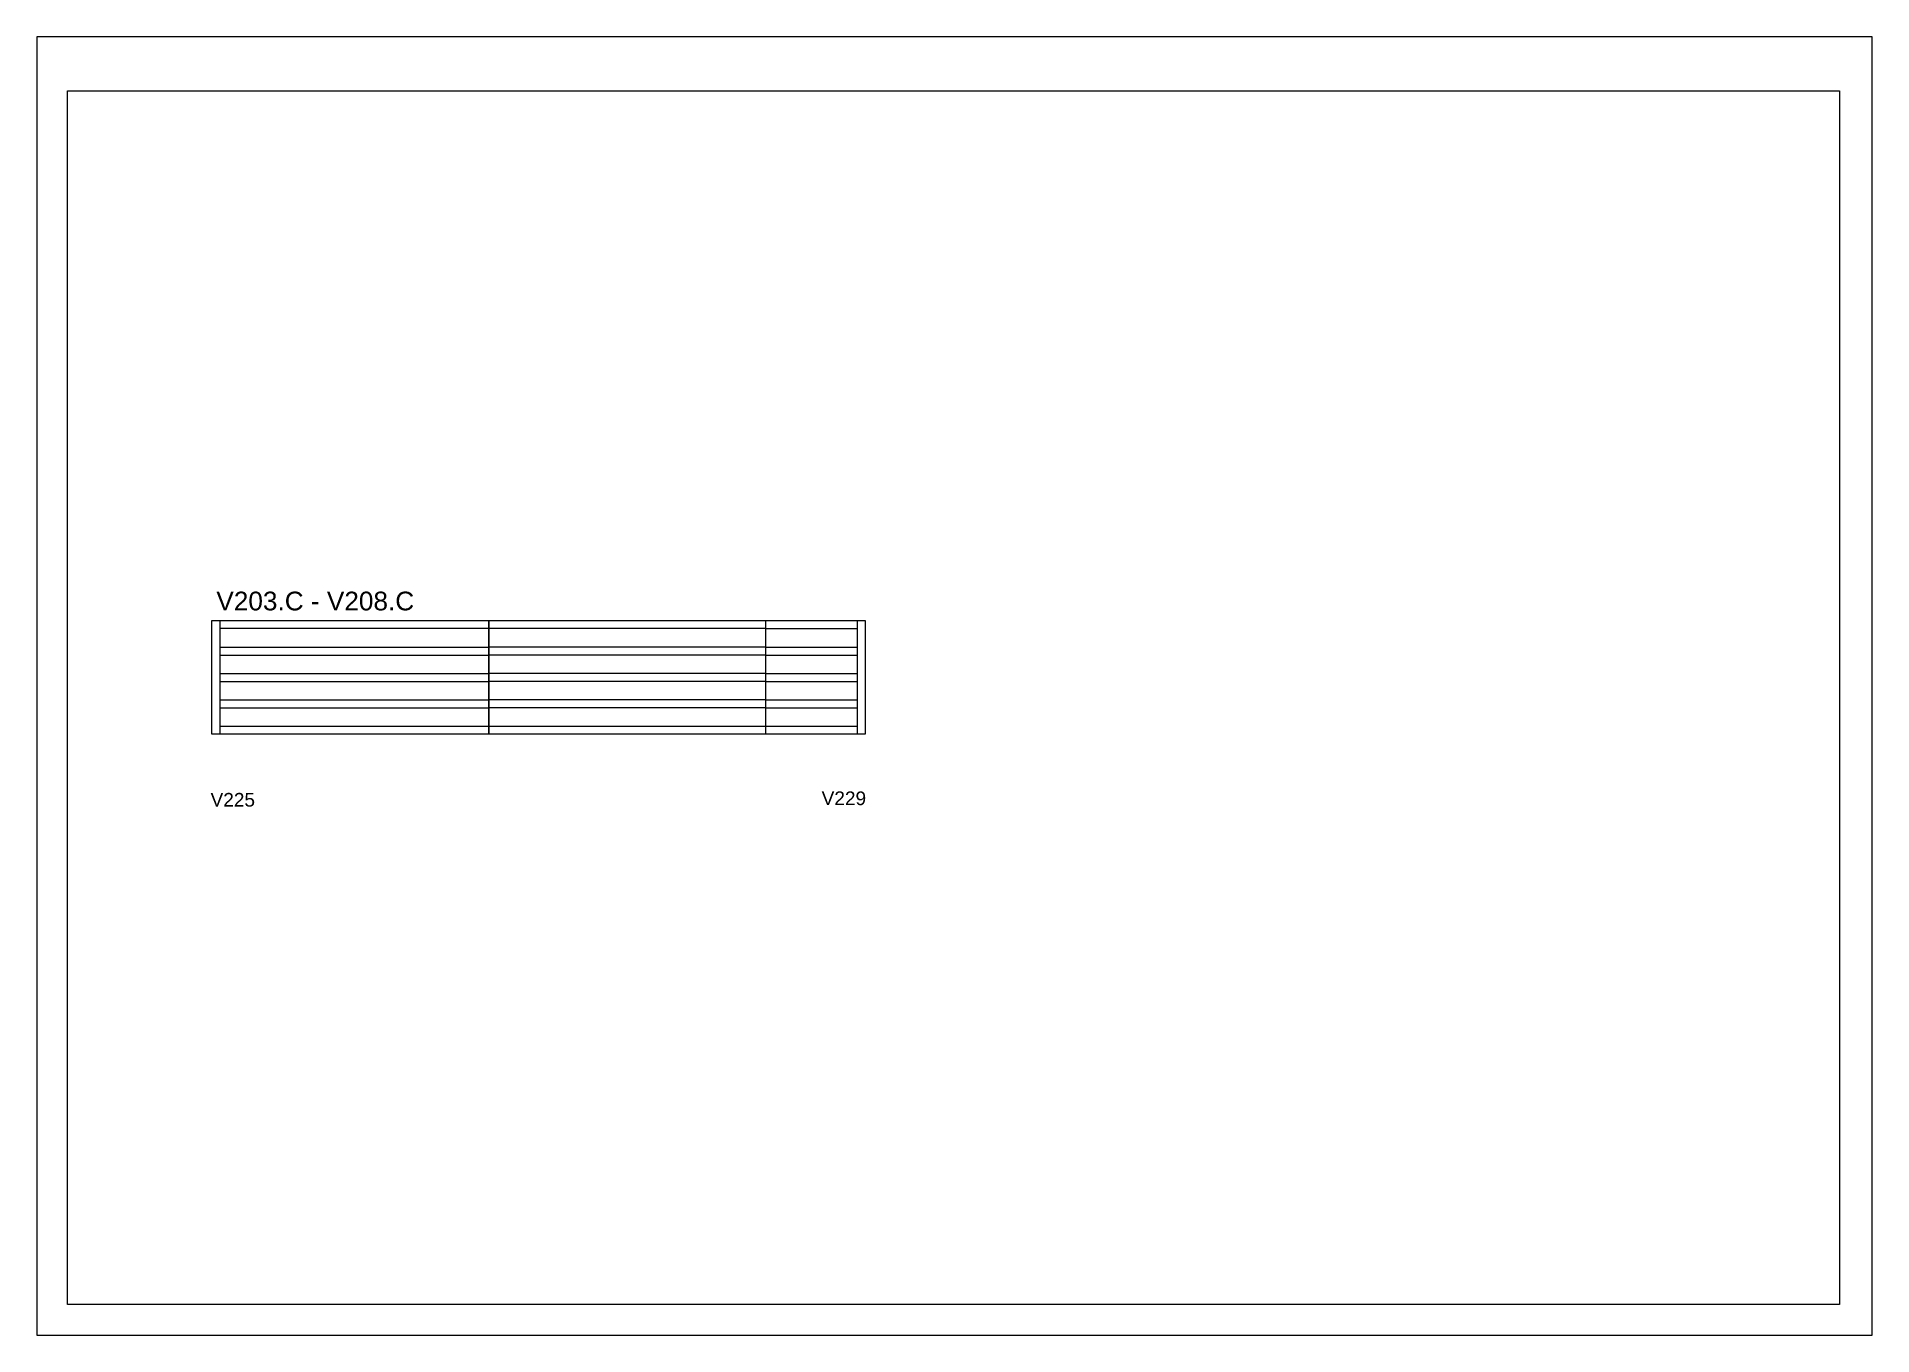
# Paper-space layout '06' of a CAD drawing. Extents: x 0 to 297, y 0 to 210.
# The model-space entities are those that its viewports show. They can reach past a viewport. Long polylines and large blocks are cut down to what shows.
import ezdxf

# ---------------------------------------------------------------- set-up
doc = ezdxf.new("R2010")
doc.units = 0
for name, color, linetype in [('5', 5, 'Continuous'), ('NOMENCLATURA', 7, 'Continuous'), ('Painéis', 200, 'Continuous'), ('SARR_2.2x7', 40, 'Continuous')]:
    doc.layers.add(name, color=color, linetype=linetype)
doc.styles.get("Standard").update_dxf_attribs({"font": 'arial.ttf'})

msp = doc.modelspace()

# ---------------------------------------------------------------- linework, layer by layer
at = {"layer": 'Painéis'}
msp.add_line((2162.2, 17245.9), (2162.2, 17345.9), dxfattribs=at)
for points in [[(1918.2, 17245.9), (1674.2, 17245.9), (1674.2, 17345.9), (1918.2, 17345.9)], [(1918.2, 17345.9), (2249.7, 17345.9), (2249.7, 17245.9), (1918.2, 17245.9)]]:
    msp.add_lwpolyline(points, close=True, dxfattribs=at)
at = {"layer": 'SARR_2.2x7', "linetype": 'Continuous'}
for p, q in [((1681.2, 17345.9), (1681.2, 17245.9)), ((1918.2, 17338.9), (1681.2, 17338.9)), ((2162.2, 17338.9), (1918.2, 17338.9)), ((2162.2, 17338.9), (2242.7, 17338.9)), ((2242.7, 17345.9), (2242.7, 17245.9)), ((1681.2, 17322.6), (1918.2, 17322.6)), ((1681.2, 17315.6), (1918.2, 17315.6)), ((2162.2, 17322.6), (1918.2, 17322.6)), ((2162.2, 17315.6), (1918.2, 17315.6)), ((2162.2, 17322.6), (2242.7, 17322.6)), ((2162.2, 17315.6), (2242.7, 17315.6)), ((1681.2, 17299.4), (1918.2, 17299.4)), ((2162.2, 17299.4), (1918.2, 17299.4)), ((2162.2, 17299.4), (2242.7, 17299.4)), ((1681.2, 17292.4), (1918.2, 17292.4)), ((2162.2, 17292.4), (1918.2, 17292.4)), ((2162.2, 17292.4), (2242.7, 17292.4)), ((1681.2, 17276.1), (1918.2, 17276.1)), ((1681.2, 17269.1), (1918.2, 17269.1)), ((2162.2, 17276.1), (1918.2, 17276.1)), ((2162.2, 17269.1), (1918.2, 17269.1)), ((2162.2, 17276.1), (2242.7, 17276.1)), ((2162.2, 17269.1), (2242.7, 17269.1)), ((1681.2, 17252.9), (1918.2, 17252.9)), ((1918.2, 17252.9), (2162.2, 17252.9)), ((2162.2, 17252.9), (2242.7, 17252.9))]:
    msp.add_line(p, q, dxfattribs=at)

# ---------------------------------------------------------------- texts
at = {"layer": '5', "linetype": 'Continuous'}
for s, p in [('V225', (1673.1, 17182.2)), ('V229', (2211.3, 17183.5))]:
    msp.add_text(s, height=12, rotation=360, dxfattribs=at).set_placement(p)
at = {"layer": 'NOMENCLATURA', "linetype": 'Continuous'}
msp.add_text('V203.C - V208.C', height=16.5, dxfattribs=at).set_placement((1678.2, 17354.9))

psp = doc.layouts.new('06')

# ---------------------------------------------------------------- linework, layer by layer
for points in [[(0, 0), (297, 0), (297, 210), (0, 210)], [(291.7, 5), (5, 5), (5, 201.23), (291.7, 201.23)]]:
    psp.add_lwpolyline(points, close=True)

# ---------------------------------------------------------------- viewports
at = {"layer": 'Defpoints'}
psp.add_viewport(center=(148.35, 103.12), size=(286.7, 196.2308), view_center_point=(2327.49, 17278.11), view_height=1068.128, dxfattribs=at)

doc.saveas('drawing.dxf')
